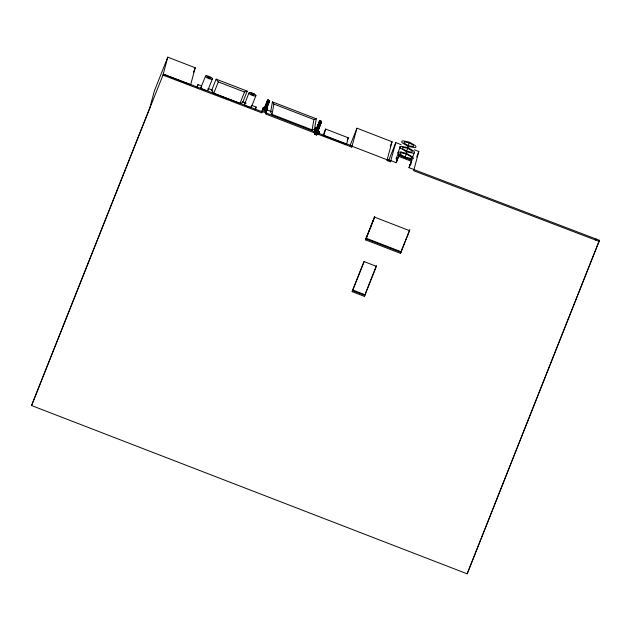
<?xml version="1.0" encoding="UTF-8"?>
<svg xmlns="http://www.w3.org/2000/svg" width="631" height="631" viewBox="0 0 631 631"><rect width="100%" height="100%" fill="white"/><g stroke="black" fill="none" stroke-linecap="round" stroke-linejoin="round"><path stroke-width="0.95" d="M272.434 101.867L270.636 112.208L272.056 114.4L312.116 129.876L314.483 129.15L316.281 118.809L272.434 101.867L273.846 104.052L313.907 119.535L316.281 118.809M272.056 114.4L273.846 104.052M312.116 129.876L313.907 119.535M318.592 128.637L316.573 135.058L314.561 134.285L316.581 127.864L315.666 127.509L314.128 132.731L265.683 114.022L267.221 108.792L263.379 107.309L261.684 111.577M316.202 129.347L319.609 120.813L321.132 121.199L321.558 121.562L317.109 133.393M413.826 169.55L599.45 240.316L467.177 573.831L31.55 405.536L149.823 107.806L154.406 90.832L167.791 57.169L195.224 67.762L190.649 84.735L163.216 74.135L262.031 111.703L261.731 112.791L162.956 75.144L167.791 57.169M197.156 87.717L198 84.601L201.628 86.005M255.5 109.392L256.131 107.057L251.588 105.306M261.731 112.791L263.379 107.309M269.689 100.834C267.315 101.473 267.323 98.72 269.689 100.834L266.014 110.133L264.602 109.849L264.066 109.108M266.014 110.133L265.343 109.431M315.737 130.972L314.83 130.617L314.419 131.642L265.974 112.925L267.221 108.792M314.128 132.731L315.666 127.509M314.561 134.285L314.861 133.188L316.865 133.969L316.573 135.058M316.163 129.505L319.609 120.813M317.567 131.642L316.865 133.969L317.748 131.745M318.127 130.262L321.558 121.562M318.907 133.898L319.538 131.564L317.709 130.862M325.62 129.047L323.853 135.594L346.522 144.357L348.288 137.803L325.62 129.047L323.119 135.334M351.759 147.102L352.059 146.013L317.338 132.786L317.046 133.875L351.759 147.102L356.972 128.196L392.072 141.762L386.921 160.503L390.455 161.851L395.795 142.614L401.111 144.665M365.601 239.89L374.64 217.174L409.551 230.662L400.519 253.378L365.601 239.89L374.735 216.386M352.177 291.656L352.634 289.968L364.884 294.701L364.426 296.389L352.177 291.656L364.134 261.597L376.384 266.329L364.426 296.389M390.455 161.851L390.747 160.755L387.213 159.414M390.92 160.676L396.205 162.719L399.013 155.305L411.806 160.25L408.998 167.665L413.952 169.573L413.526 170.646L599.158 241.413M396.205 162.719L399.013 155.305M408.998 167.665L411.806 160.25M413.952 169.573L418.826 151.511L414.393 149.799M400.519 253.378L400.969 251.69L366.059 238.195M467.177 573.831L599.45 240.316M595.617 240.04L595.909 238.952M31.55 405.536L162.956 75.144M193.417 72.313L195.224 67.762M196.951 87.236L198 84.601M200.966 87.52L205.477 76.177M207.915 90.201L212.426 78.859M247.202 91.148L244.505 92.016L239.993 103.358L242.69 102.498L247.202 91.148L216.133 79.143L211.622 90.493L213.791 93.238L239.086 103.011M213.791 93.238L218.302 81.888L216.133 79.143M244.449 104.32L248.961 92.978M251.398 107.002L255.91 95.66M255.082 109.691L256.131 107.057M262.031 111.703L262.543 110.417L266.385 111.9L265.974 112.925M263.884 109.313L267.694 99.974M263.979 109.439L267.607 100.305M264.137 109.573L267.891 99.974M264.35 109.715L268.128 100.013M264.602 109.849L268.238 100.715M264.886 109.968L268.514 100.842M265.17 110.07L268.806 100.936M265.446 110.133L269.074 101.007M265.817 109.707L267.631 105.14M268.356 103.318L269.445 100.581M265.69 110.173L269.319 101.039M265.88 110.173L269.603 100.715M316.084 130.041L319.736 120.773M316.226 130.167L319.909 120.773M316.423 130.294L320.13 120.813M317.472 127.998L318.497 125.435M316.659 130.42L320.225 121.452L319.57 120.963M316.912 130.53L320.485 121.562L321.51 121.72M317.18 130.625L320.745 121.657M317.425 130.688L321.132 121.199M321.329 121.326L317.275 132.321M316.936 132.51L321.218 121.751M321.471 121.452L317.109 132.51L317.511 131.8M318.852 133.275L319.538 131.564M347.216 140.5L348.288 137.803M350.087 145.509L356.972 128.196M390.258 146.313L392.072 141.762M388.633 160.613L395.795 142.614M397.995 152.678L400.235 147.039M396.221 158.405L398.469 152.765M374.569 216.985L365.893 238.802L400.811 252.29L409.85 229.566M407.918 146.061L409.203 142.843L413.131 145.138A4.914 1.436 21.7 0 1 412.761 146.566L408.462 145.69L404.526 143.395A4.914 1.436 21.7 0 1 404.897 141.967L409.203 142.843M407.642 148.009L408.281 146.392L414.709 147.701A7.351 2.145 21.7 0 0 415.261 145.572L409.385 142.141L402.949 140.831A7.351 2.145 21.7 0 0 402.397 142.961L408.281 146.392M406.459 151.527L407.744 148.309L411.806 150.691A5.087 1.491 21.7 0 1 411.404 152.158L406.948 151.251L402.886 148.869A5.087 1.491 21.7 0 1 403.28 147.394L407.744 148.309M406.151 153.514L406.79 151.905L413.226 153.215A7.351 2.145 21.7 0 0 413.778 151.085L407.894 147.646L401.466 146.345A7.351 2.145 21.7 0 0 400.914 148.466L406.79 151.905M405.031 157.151L406.317 153.932L410.994 156.669A5.86 1.712 21.7 0 1 410.536 158.365L405.402 157.316L400.724 154.571A5.86 1.712 21.7 0 1 401.182 152.883L406.317 153.932M364.071 261.415L352.477 290.568L364.718 295.3L376.478 265.548M412.209 158.152L414.449 152.521M416.681 156.914L418.826 151.511M264.697 109.439L265.422 109.818L264.894 109.478M250.941 92.749L249.568 92.639A3.589 1.049 21.7 0 0 249.292 93.672L250.46 94.547A3.786 1.104 21.7 0 0 253.93 95.888L255.303 95.999A3.589 1.049 21.7 0 0 255.587 94.958L254.419 94.09M249.419 107.231L250.791 107.341A3.589 1.049 21.7 0 0 251.075 106.308M317.093 129.655L317.511 129.986L316.817 129.734M218.302 81.888L244.505 92.016M398.721 156.401L411.515 161.339M266.818 109.818L271.385 111.584M207.985 88.466L212.529 90.217M242.501 101.796L246.137 103.2M317.724 131.855L315.713 131.082L314.83 133.299L316.841 134.08M262.244 111.506L266.093 112.996M314.53 131.705L315.445 132.06M352.098 146.258L387.197 159.824M253.323 94.216L253.851 94.611A1.617 0.473 21.7 0 1 253.725 95.076L253.11 95.021A1.704 0.497 21.7 0 1 251.548 94.421L251.02 94.027A1.617 0.473 21.7 0 1 251.146 93.562L251.769 93.617A1.704 0.497 21.7 0 1 253.339 94.185M202.456 89.089L201.289 88.222A3.589 1.049 21.7 0 1 201.573 87.181M244.781 105.022L245.948 105.89A3.786 1.104 21.7 0 0 246.753 106.316M410.915 163.445A7.651 2.232 21.7 0 1 409.724 164.833M250.964 92.67A3.786 1.104 21.7 0 1 254.435 94.011M207.867 89.894A3.589 1.049 21.7 0 1 207.307 90.541L205.935 90.43A3.786 1.104 21.7 0 1 205.067 90.209M204.16 89.902A3.786 1.104 21.7 0 1 203.269 89.515M248.551 107.01A3.786 1.104 21.7 0 1 247.644 106.702M244.497 104.636A3.589 1.049 21.7 0 1 245.057 103.981M398.674 154.106A7.351 2.145 21.7 0 1 398.382 152.221M396.915 159.888A7.651 2.232 21.7 0 1 397.514 157.679M400.157 148.593A7.351 2.145 21.7 0 1 400.709 146.463M320.217 121.081L320.911 121.444L320.24 121.073M268.254 100.305L269.051 100.684L268.254 100.305M206.692 75.838L206.085 75.838A3.589 1.049 21.7 0 0 205.801 76.872L206.968 77.747A3.786 1.104 21.7 0 0 210.446 79.088L211.819 79.198A3.589 1.049 21.7 0 0 212.095 78.157L210.928 77.29A3.786 1.104 21.7 0 0 207.457 75.949L206.692 75.838M207.962 76.785L207.702 76.785A1.57 0.457 21.7 0 0 207.575 77.234L208.088 77.613A1.656 0.481 21.7 0 0 209.602 78.205L210.202 78.252A1.57 0.457 21.7 0 0 210.328 77.794L209.815 77.416A1.656 0.481 21.7 0 0 208.309 76.801L207.962 76.785M401.056 152.039L399.754 152.047A7.651 2.232 21.7 0 0 399.155 154.248L405.26 157.829L411.964 159.201A7.651 2.232 21.7 0 0 412.564 156.993L406.451 153.412L401.056 152.039"/></g></svg>
